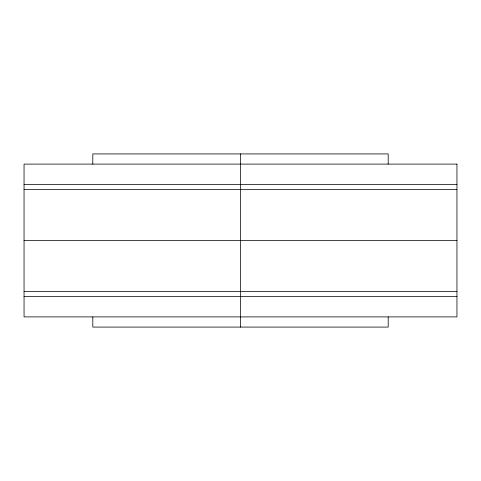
<?xml version="1.0" encoding="UTF-8"?>
<svg xmlns="http://www.w3.org/2000/svg" width="481" height="481" viewBox="0 0 481 481"><rect width="100%" height="100%" fill="white"/><g stroke="black" fill="none" stroke-linecap="round" stroke-linejoin="round"><path stroke-width="0.72" d="M24.05 184.476L456.95 184.476M24.05 189.568L456.95 189.568M24.05 240.5L456.95 240.5M24.05 291.432L456.95 291.432M24.05 296.524L456.95 296.524M388.197 164.105L388.197 153.92L92.803 153.92L92.803 164.105M388.197 316.895L388.197 327.08L92.803 327.08L92.803 316.895M240.5 153.92L240.5 327.08M456.95 164.105L24.05 164.105L24.05 316.895L456.95 316.895L456.95 164.105"/></g></svg>
